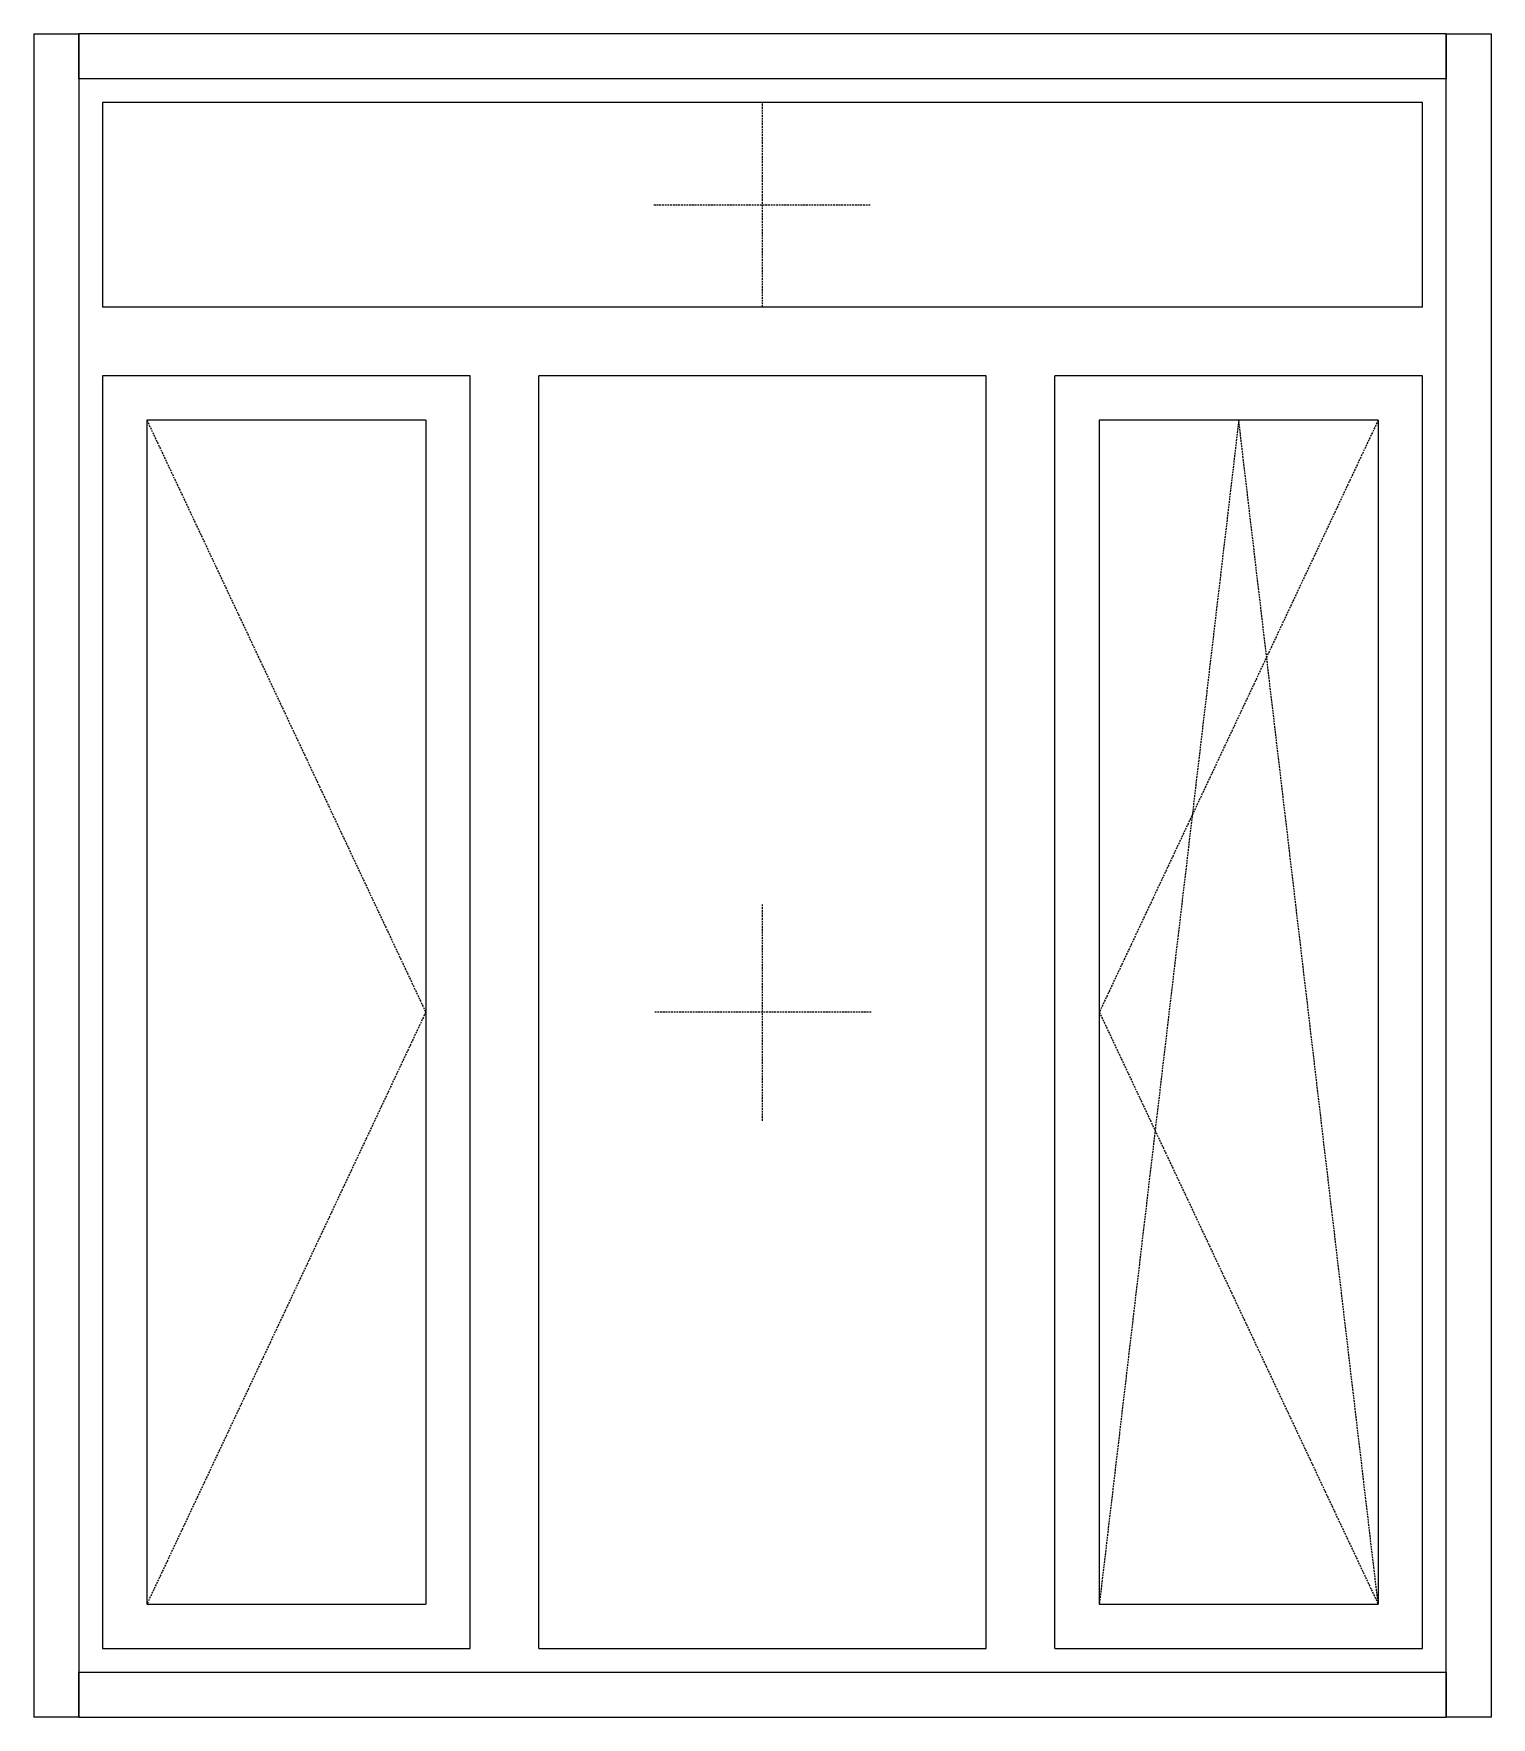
# Model space of a CAD drawing. Header units: millimetres. Extents: x -515342 to 330399, y -224905 to 507333.
# Drawn here: x 293368 to 294978, y 12878 to 14738 of the extents above; entities that cross this region are included whole.
import ezdxf

# ---------------------------------------------------------------- set-up
doc = ezdxf.new("R2010")
doc.units = ezdxf.units.MM
doc.linetypes.add('ASVP_Штриховая_ш2 п1', pattern=[3, 2, -1])
doc.layers.get('0').update_dxf_attribs({"lineweight": 0})
for name, color, linetype, lineweight in [('Витраж', 7, 'Continuous', 0), ('Окна', 7, 'Continuous', 0), ('Окна открывание', 7, 'Continuous', 0)]:
    doc.layers.add(name, color=color, linetype=linetype, lineweight=lineweight)

# ---------------------------------------------------------------- blocks, each defined once
blk = doc.blocks.new('Окно_ПВХ_3Створки_1Фрамуга-верх - АР_Окно_ОП_1820_h_х1570_3ст2фр-в-V72-О_АР_Эскиз_Фасад 1-12 копия 1')
at = {"layer": 'Окна'}
h = blk.add_hatch(dxfattribs=at)
h.set_pattern_fill('FP_1', color=256, style=0, pattern_type=2)
h.set_pattern_definition([(236.31, (995.8, 1244.6), (-1777.9963, -3556.002), [641.067, -5769.603]), (236.31, (1031.34, 1137.9), (-1777.9963, -3556.002), [384.64, -6026.03]), (236.31, (818, 1137.9), (-1777.9963, -3556.002), [384.64, -6026.03])])
h.paths.add_polyline_path([(70180, 10935), (70477.3, 10935), (70477.3, 12243), (70169.3, 12243), (70169.3, 10935)])
for p, q in [((71578.3, 12594), (70120.3, 12594)), ((70120.3, 12594), (70120.3, 12368)), ((71578.3, 12368), (71578.3, 12594)), ((71578.3, 12368), (70120.3, 12368)), ((70526.3, 12292), (70120.3, 12292)), ((70120.3, 12292), (70120.3, 10886)), ((70526.3, 10886), (70526.3, 12292)), ((71096.3, 12292), (70602.3, 12292)), ((70602.3, 10886), (70602.3, 12292)), ((71096.3, 10886), (71096.3, 12292)), ((71578.3, 12292), (71172.3, 12292)), ((71172.3, 10886), (71172.3, 12292)), ((71578.3, 10886), (71578.3, 12292)), ((70169.3, 12243), (70169.3, 10935)), ((70477.3, 12243), (70169.3, 12243)), ((70477.3, 12243), (70477.3, 10935)), ((71221.3, 12243), (71221.3, 10935)), ((71529.3, 12243), (71221.3, 12243)), ((71529.3, 12243), (71529.3, 10935)), ((70169.3, 10935), (70477.3, 10935)), ((71221.3, 10935), (71529.3, 10935)), ((70120.3, 10886), (70526.3, 10886)), ((70602.3, 10886), (71096.3, 10886)), ((71172.3, 10886), (71578.3, 10886))]:
    blk.add_line(p, q, dxfattribs=at)
at = {"layer": 'Окна открывание', "linetype": 'ASVP_Штриховая_ш2 п1'}
for p, q in [((70849.3, 12368), (70849.3, 12594)), ((70729.3, 12481), (70969.3, 12481)), ((70169.3, 12243), (70477.3, 11589)), ((71375.3, 12243), (71221.3, 10935)), ((71529.3, 12243), (71221.3, 11589)), ((71529.3, 10935), (71375.3, 12243)), ((70849.3, 11469), (70849.3, 11709)), ((70477.3, 11589), (70169.3, 10935)), ((70969.3, 11589), (70729.3, 11589)), ((71221.3, 11589), (71529.3, 10935))]:
    blk.add_line(p, q, dxfattribs=at)
blk = doc.blocks.new('Прямоугольный импост - АР_Откос_Металлический_50х330 Белый Правый-9899488-О_АР_Эскиз_Фасад 1-12 копия 1')
at = {"layer": 'Витраж'}
for p, q in [((30162.6, 2570), (30162.6, 2620)), ((31672.6, 2620), (30162.6, 2620)), ((31672.6, 2620), (31672.6, 2570)), ((31672.6, 2570), (30162.6, 2570))]:
    blk.add_line(p, q, dxfattribs=at)
blk = doc.blocks.new('Прямоугольный импост - АР_Откос_Металлический_50х330 Белый Левый-9898756-О_АР_Эскиз_Фасад 1-12 копия 1')
at = {"layer": 'Витраж'}
for p, q in [((30162.6, 760), (30162.6, 810)), ((30162.6, 810), (31672.6, 810)), ((31672.6, 810), (31672.6, 760)), ((30162.6, 760), (31672.6, 760))]:
    blk.add_line(p, q, dxfattribs=at)
blk = doc.blocks.new('Прямоугольный импост - АР_Откос_Металлический_50х330 Белый Правый-9899489-О_АР_Эскиз_Фасад 1-12 копия 1')
at = {"layer": 'Витраж'}
for p, q in [((30112.6, 2620), (30162.6, 2620)), ((30112.6, 2620), (30112.6, 760)), ((30162.6, 2620), (30162.6, 760)), ((30162.6, 760), (30112.6, 760))]:
    blk.add_line(p, q, dxfattribs=at)
blk = doc.blocks.new('Прямоугольный импост - АР_Откос_Металлический_50х330 Белый Левый-9898757-О_АР_Эскиз_Фасад 1-12 копия 1')
at = {"layer": 'Витраж'}
for p, q in [((31672.6, 2620), (31722.6, 2620)), ((31672.6, 760), (31672.6, 2620)), ((31722.6, 760), (31722.6, 2620)), ((31722.6, 760), (31672.6, 760))]:
    blk.add_line(p, q, dxfattribs=at)
blk = doc.blocks.new('СД_Люблино_Фасады_rvt-1-О_АР_Эскиз_Фасад 1-12 копия 1')
at = {"layer": 'Витраж', "lineweight": 9}
for name in ['Прямоугольный импост - АР_Откос_Металлический_50х330 Белый Правый-9899489-О_АР_Эскиз_Фасад 1-12 копия 1', 'Прямоугольный импост - АР_Откос_Металлический_50х330 Белый Правый-9899488-О_АР_Эскиз_Фасад 1-12 копия 1', 'Прямоугольный импост - АР_Откос_Металлический_50х330 Белый Левый-9898757-О_АР_Эскиз_Фасад 1-12 копия 1', 'Прямоугольный импост - АР_Откос_Металлический_50х330 Белый Левый-9898756-О_АР_Эскиз_Фасад 1-12 копия 1']:
    blk.add_blockref(name, (39931.7, 10050), dxfattribs=at)
at = {"layer": 'Окна', "lineweight": 9}
blk.add_blockref('Окно_ПВХ_3Створки_1Фрамуга-верх - АР_Окно_ОП_1820_h_х1570_3ст2фр-в-V72-О_АР_Эскиз_Фасад 1-12 копия 1', (0, 0), dxfattribs=at)

msp = doc.modelspace()

# ---------------------------------------------------------------- block references
msp.add_blockref('СД_Люблино_Фасады_rvt-1-О_АР_Эскиз_Фасад 1-12 копия 1', (223323.3997, 2067.7355))

doc.saveas('drawing.dxf')
